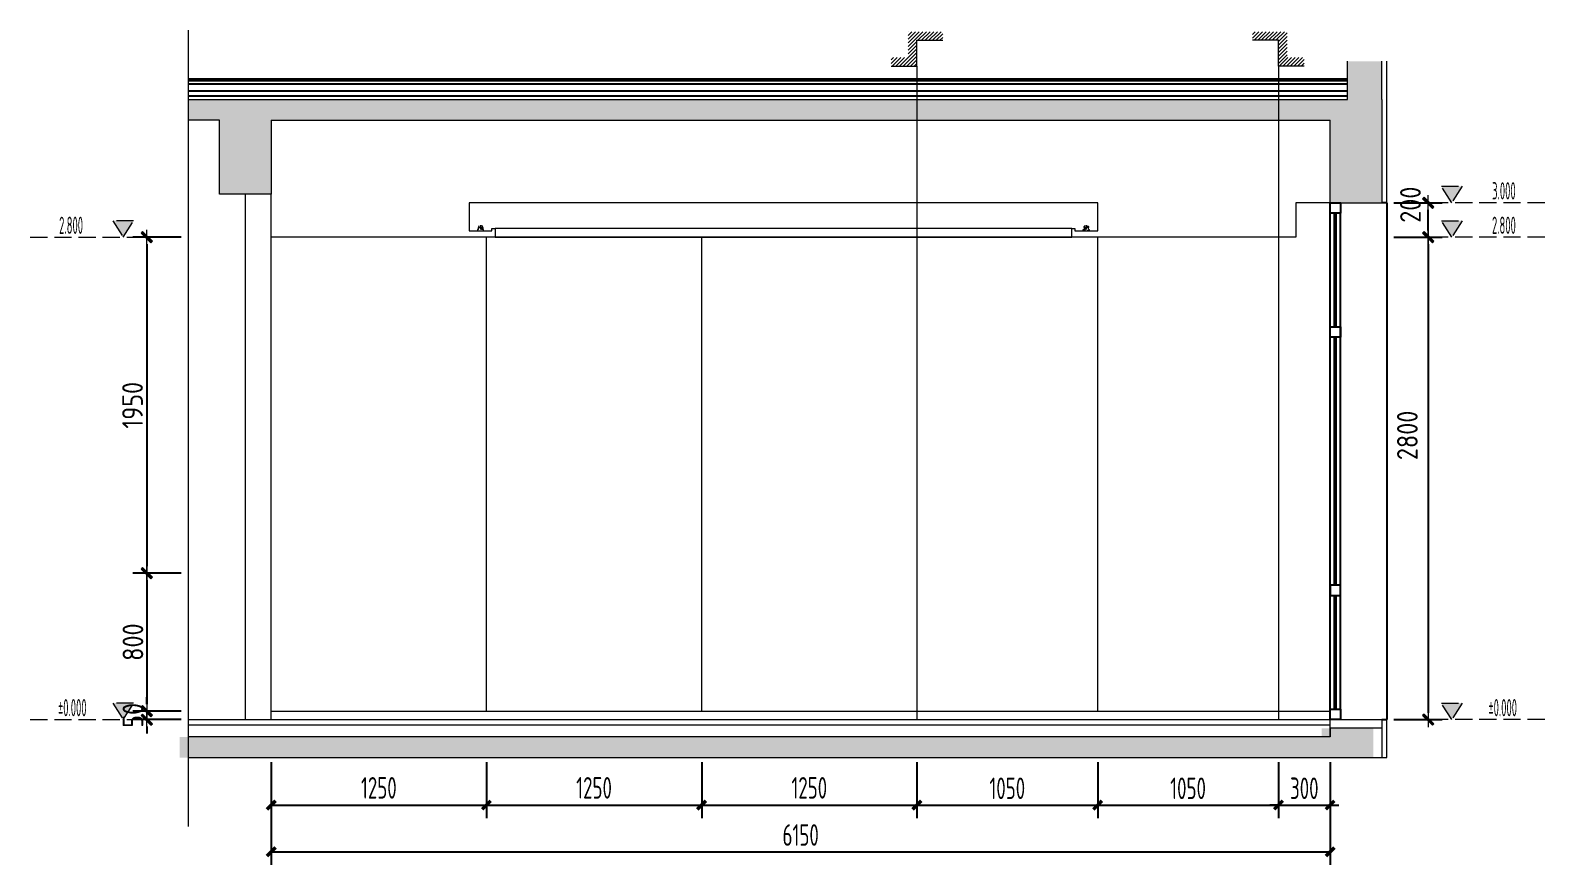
# Model space of a CAD drawing. Header units: millimetres. Extents: x 33621 to 401573, y -91663 to 133135.
# Drawn here: x 284184 to 292979, y -91405 to -86561 of the extents above; entities that cross this region are included whole.
import ezdxf
from ezdxf.enums import TextEntityAlignment as Align

# ---------------------------------------------------------------- set-up
doc = ezdxf.new("R2010")
doc.units = ezdxf.units.MM
doc.header["$LTSCALE"] = 10
for name, pattern in [('ACAD_ISO03W100', [30, 12, -18]), ('CENTER', [50.8, 31.75, -6.35, 6.35, -6.35]), ('DASH', [0.35, 0.25, -0.1]), ('DOTE', [2.42, 2, -0.2, 0.02, -0.2])]:
    doc.linetypes.add(name, pattern=pattern)
doc.layers.get('0').update_dxf_attribs({"color": 253})
doc.layers.get('Defpoints').update_dxf_attribs({"color": 250})
for name, color, linetype in [('3', 253, 'Continuous'), ('TXT【文字】', 253, 'Continuous'), ('栏杆', 253, 'Continuous')]:
    doc.layers.add(name, color=color, linetype=linetype)
for name, color, linetype, lineweight in [('DIM【标注】', 253, 'Continuous', 0), ('DS-4BS-FINISH【墙完成线】', 253, 'Continuous', 0), ('Elevation Block', 253, 'DASH', 0), ('FC-FLOOR【地材分格】', 253, 'Continuous', 0), ('LL2【立面横线】', 253, 'Continuous', 0), ('PUB_HATCH', 253, 'Continuous', 0), ('RC-Dim【天花尺寸】', 253, 'Continuous', 0), ('RC-FIN【天花轮廓线】', 253, 'Continuous', 0), ('RC-Modelling thick thread', 253, 'Continuous', 0), ('RC-STR【天花细线】', 253, 'Continuous', 0), ('RC-Text【天花文字】', 253, 'Continuous', 0), ('WALL', 253, 'Continuous', 0), ('WC【完成面】', 253, 'Continuous', 0)]:
    doc.layers.add(name, color=color, linetype=linetype, lineweight=lineweight)
doc.styles.add('CCD_DIM', font='ARCHS.SHX')
doc.styles.add('XG-04', font='ARCHS.SHX', dxfattribs={"width": 0.7})
doc.styles.add('尺寸标注', font='ARCHS.SHX', dxfattribs={"width": 0.75})
doc.styles.add('标高', font='ARCHS.SHX', dxfattribs={"width": 0.5})
doc.dimstyles.new('MM_1：40', dxfattribs={"dimscale": 40, "dimtxt": 3, "dimasz": 1, "dimexe": 2, "dimexo": 1, "dimgap": 0.5, "dimtad": 1, "dimdec": 0, "dimrnd": 5, "dimdsep": 46, "dimtxsty": 'CCD_DIM', "dimblk": 'WS-cj', "dimcen": 0, "dimclrd": 44, "dimclre": 44, "dimclrt": 2, "dimadec": 0, "dimazin": 2, "dimtfac": 1, "dimtdec": 4, "dimtix": 1, "dimtofl": 0, "dimtmove": 2, "dimatfit": 3, "dimldrblk": 'hl_arrow2', "dimfxl": 5, "dimfxlon": 1, "dimtolj": 1, "dimarcsym": 0})
doc.dimstyles.new('海龙V10卓艺1：50', dxfattribs={"dimscale": 50, "dimtxt": 2.5, "dimasz": 1, "dimexe": 1.5, "dimexo": 1, "dimgap": 0.7, "dimtad": 1, "dimdec": 0, "dimdsep": 46, "dimtxsty": '尺寸标注', "dimblk": 'ARCHTICK', "dimblk1": 'ARCHTICK', "dimblk2": 'ARCHTICK', "dimcen": 1, "dimclrd": 44, "dimclre": 44, "dimclrt": 2, "dimadec": 0, "dimazin": 0, "dimtfac": 1, "dimtdec": 0, "dimtix": 1, "dimtmove": 2, "dimatfit": 3, "dimldrblk": 'hl_arrow2', "dimfxl": 5, "dimfxlon": 1, "dimarcsym": 0})

# ---------------------------------------------------------------- blocks, each defined once
blk = doc.blocks.new('WS-cj')
blk.add_hatch(color=2).paths.add_polyline_path([(0.59, 0.82), (-0.82, -0.59), (-0.59, -0.82), (0.82, 0.59)])
at = {"color": 2, "linetype": 'ByBlock', "lineweight": 0}
for p, q in [((-1.1, 0), (0, 0)), ((0, 0), (1.1, 0))]:
    blk.add_line(p, q, dxfattribs=at)
at = {"color": 2}
blk.add_lwpolyline([(0.59, 0.82), (-0.82, -0.59), (-0.59, -0.82), (0.82, 0.59)], close=True, dxfattribs=at)
blk = doc.blocks.new('*D746')
at = {"layer": 'Defpoints', "color": 0, "transparency": 16777216}
for p in [(292063.1, -87762.7), (292063.1, -90562.7), (292303.1, -90562.7)]:
    blk.add_point(p, dxfattribs=at)
at = {"layer": 'RC-Modelling thick thread', "color": 44, "lineweight": -2, "transparency": 16777216}
for p, q in [((292103.1, -87762.7), (292383.1, -87762.7)), ((292303.1, -87802.7), (292303.1, -90522.7)), ((292103.1, -90562.7), (292383.1, -90562.7))]:
    blk.add_line(p, q, dxfattribs=at)
at = {"layer": 'RC-Modelling thick thread', "color": 44, "lineweight": -2, "transparency": 16777216, "xscale": 40, "yscale": 40, "zscale": 40}
for p, rotation in [((292303.1, -87762.7), 90), ((292303.1, -90562.7), 270)]:
    blk.add_blockref('WS-cj', p, dxfattribs=dict(at, rotation=rotation))
at = {"layer": 'RC-Modelling thick thread', "color": 2, "transparency": 16777216, "insert": (292181.8, -88912.7), "char_height": 120, "attachment_point": 5, "rotation": 90, "style": 'CCD_DIM'}
blk.add_mtext('\\A1;2800', dxfattribs=at)
blk = doc.blocks.new('hl_arrow2')
at = {"color": 2}
blk.add_line((-0.22, 0), (-1, 0), dxfattribs=at)
blk.add_lwpolyline([(-0.22, 0), (-0.86, -0.69), (-0.65, -0.86), (0, 0), (-0.65, 0.86), (-0.86, 0.69)], close=True, dxfattribs=at)
blk = doc.blocks.new('hl_Elevation-A1')
blk.add_hatch(color=250).paths.add_polyline_path([(1.5, 2.4), (-1.5, 2.4), (0, 0)])
at = {"color": 160}
blk.add_line((13.5, 0), (-1.5, 0), dxfattribs=at)
blk.add_lwpolyline([(0, 0), (-1.5, 2.4), (1.5, 2.4)], close=True, dxfattribs=at)
at = {"style": 'XG-04', "width": 0.5, "flags": 8}
blk.add_attdef('HEIGHT', text='', height=2.5, dxfattribs=at).set_placement((7.59, 1.74, 0), align=Align.MIDDLE_CENTER)
blk = doc.blocks.new('*D747')
at = {"layer": 'Defpoints', "color": 0, "transparency": 16777216}
for p in [(292063.1, -87562.7), (292303.1, -87562.7), (292063.1, -87762.7)]:
    blk.add_point(p, dxfattribs=at)
at = {"layer": 'RC-Modelling thick thread', "color": 44, "lineweight": -2, "transparency": 16777216}
for p, q in [((292103.1, -87562.7), (292383.1, -87562.7)), ((292303.1, -87722.7), (292303.1, -87602.7)), ((292103.1, -87762.7), (292383.1, -87762.7))]:
    blk.add_line(p, q, dxfattribs=at)
at = {"layer": 'RC-Modelling thick thread', "color": 44, "lineweight": -2, "transparency": 16777216, "xscale": 40, "yscale": 40, "zscale": 40}
for p, rotation in [((292303.1, -87562.7), 90), ((292303.1, -87762.7), 270)]:
    blk.add_blockref('WS-cj', p, dxfattribs=dict(at, rotation=rotation))
at = {"layer": 'RC-Modelling thick thread', "color": 2, "transparency": 16777216, "insert": (292199.5, -87573.6), "char_height": 120, "attachment_point": 5, "rotation": 90, "style": 'CCD_DIM'}
blk.add_mtext('\\A1;200', dxfattribs=at)
blk = doc.blocks.new('*D748')
at = {"layer": 'Defpoints', "color": 0, "transparency": 16777216}
for p in [(285100, -87762.7), (284860, -89712.7), (285100, -89712.7)]:
    blk.add_point(p, dxfattribs=at)
at = {"layer": 'RC-Modelling thick thread', "color": 44, "lineweight": -2, "transparency": 16777216}
for p, q in [((285060, -87762.7), (284780, -87762.7)), ((284860, -87802.7), (284860, -89672.7)), ((285060, -89712.7), (284780, -89712.7))]:
    blk.add_line(p, q, dxfattribs=at)
at = {"layer": 'RC-Modelling thick thread', "color": 44, "lineweight": -2, "transparency": 16777216, "xscale": 40, "yscale": 40, "zscale": 40}
for p, rotation in [((284860, -87762.7), 90), ((284860, -89712.7), 270)]:
    blk.add_blockref('WS-cj', p, dxfattribs=dict(at, rotation=rotation))
at = {"layer": 'RC-Modelling thick thread', "color": 2, "transparency": 16777216, "insert": (284777.5, -88737.7), "char_height": 120, "attachment_point": 5, "rotation": 90, "style": 'CCD_DIM'}
blk.add_mtext('\\A1;1950', dxfattribs=at)
blk = doc.blocks.new('_ArchTick')
at = {"color": 2, "linetype": 'ByBlock', "const_width": 0.4}
blk.add_lwpolyline([(-0.5, -0.5), (0.5, 0.5)], dxfattribs=at)
blk = doc.blocks.new('*D749')
at = {"layer": 'Defpoints', "color": 0, "transparency": 16777216}
for p in [(285583.1, -91029.5), (291733.1, -91029.5), (291733.1, -91329.5)]:
    blk.add_point(p, dxfattribs=at)
at = {"layer": 'RC-Dim【天花尺寸】', "color": 44, "lineweight": -2, "transparency": 16777216}
for p, q in [((285583.1, -91079.5), (285583.1, -91404.5)), ((291733.1, -91079.5), (291733.1, -91404.5)), ((285583.1, -91329.5), (291733.1, -91329.5))]:
    blk.add_line(p, q, dxfattribs=at)
at = {"layer": 'RC-Dim【天花尺寸】', "color": 44, "lineweight": -2, "transparency": 16777216, "xscale": 50, "yscale": 50, "zscale": 50, "rotation": 180}
blk.add_blockref('_ArchTick', (285583.1, -91329.5), dxfattribs=at)
at = {"layer": 'RC-Dim【天花尺寸】', "color": 44, "lineweight": -2, "transparency": 16777216, "xscale": 50, "yscale": 50, "zscale": 50}
blk.add_blockref('_ArchTick', (291733.1, -91329.5), dxfattribs=at)
at = {"layer": 'RC-Dim【天花尺寸】', "color": 2, "transparency": 16777216, "insert": (288658.1, -91232), "char_height": 125, "attachment_point": 5, "style": '尺寸标注'}
blk.add_mtext('6150', dxfattribs=at)
blk = doc.blocks.new('海龍_暗藏灯管')
at = {"color": 250, "linetype": 'DOTE', "ltscale": 0.12}
for p, q in [((-13.2, 19.4), (13.2, 19.4)), ((0, 32.6), (0, 6.2))]:
    blk.add_line(p, q, dxfattribs=at)
at = {"color": 0, "linetype": 'ACAD_ISO03W100', "ltscale": 0.1}
blk.add_lwpolyline([(-17.4, 6.9), (-17.4, 0), (17.4, 0), (17.4, 6.9)], close=True, dxfattribs=at)
blk.add_lwpolyline([(-12.5, 6.9), (-12.5, 19.4, -1), (12.5, 19.4), (12.5, 6.9)], format="xyb", dxfattribs=at)
blk.add_circle((0, 19.4), 10.5, dxfattribs=at)
blk = doc.blocks.new('*D750')
at = {"layer": 'Defpoints', "color": 0, "transparency": 16777216}
for p in [(285583.1, -90758.5), (286833.1, -90758.5), (286833.1, -91058.5)]:
    blk.add_point(p, dxfattribs=at)
at = {"layer": 'RC-Dim【天花尺寸】', "color": 44, "lineweight": -2, "transparency": 16777216}
for p, q in [((285583.1, -90808.5), (285583.1, -91133.5)), ((286833.1, -90808.5), (286833.1, -91133.5)), ((285583.1, -91058.5), (286833.1, -91058.5))]:
    blk.add_line(p, q, dxfattribs=at)
at = {"layer": 'RC-Dim【天花尺寸】', "color": 44, "lineweight": -2, "transparency": 16777216, "xscale": 50, "yscale": 50, "zscale": 50, "rotation": 180}
blk.add_blockref('_ArchTick', (285583.1, -91058.5), dxfattribs=at)
at = {"layer": 'RC-Dim【天花尺寸】', "color": 44, "lineweight": -2, "transparency": 16777216, "xscale": 50, "yscale": 50, "zscale": 50}
blk.add_blockref('_ArchTick', (286833.1, -91058.5), dxfattribs=at)
at = {"layer": 'RC-Dim【天花尺寸】', "color": 2, "transparency": 16777216, "insert": (286208.1, -90958.4), "char_height": 125, "attachment_point": 5, "style": '尺寸标注'}
blk.add_mtext('1250', dxfattribs=at)
blk = doc.blocks.new('*D751')
at = {"layer": 'Defpoints', "color": 0, "transparency": 16777216}
for p in [(284860, -90562.7), (285100, -90512.7), (285100, -90562.7)]:
    blk.add_point(p, dxfattribs=at)
at = {"layer": 'RC-Modelling thick thread', "color": 44, "lineweight": -2, "transparency": 16777216}
for p, q in [((284860, -90472.7), (284860, -90432.7)), ((285060, -90512.7), (284780, -90512.7)), ((285060, -90562.7), (284780, -90562.7)), ((284860, -90602.7), (284860, -90642.7))]:
    blk.add_line(p, q, dxfattribs=at)
at = {"layer": 'RC-Modelling thick thread', "color": 44, "lineweight": -2, "transparency": 16777216, "xscale": 40, "yscale": 40, "zscale": 40}
for p, rotation in [((284860, -90512.7), 270), ((284860, -90562.7), 90)]:
    blk.add_blockref('WS-cj', p, dxfattribs=dict(at, rotation=rotation))
at = {"layer": 'RC-Modelling thick thread', "color": 2, "transparency": 16777216, "insert": (284780, -90537.7), "char_height": 120, "attachment_point": 5, "rotation": 90, "style": 'CCD_DIM'}
blk.add_mtext('\\A1;50', dxfattribs=at)
blk = doc.blocks.new('*D752')
at = {"layer": 'Defpoints', "color": 0, "transparency": 16777216}
for p in [(285100, -89712.7), (284860, -90512.7), (285100, -90512.7)]:
    blk.add_point(p, dxfattribs=at)
at = {"layer": 'RC-Modelling thick thread', "color": 44, "lineweight": -2, "transparency": 16777216}
for p, q in [((285060, -89712.7), (284780, -89712.7)), ((284860, -89752.7), (284860, -90472.7)), ((285060, -90512.7), (284780, -90512.7))]:
    blk.add_line(p, q, dxfattribs=at)
at = {"layer": 'RC-Modelling thick thread', "color": 44, "lineweight": -2, "transparency": 16777216, "xscale": 40, "yscale": 40, "zscale": 40}
for p, rotation in [((284860, -89712.7), 90), ((284860, -90512.7), 270)]:
    blk.add_blockref('WS-cj', p, dxfattribs=dict(at, rotation=rotation))
at = {"layer": 'RC-Modelling thick thread', "color": 2, "transparency": 16777216, "insert": (284780, -90112.7), "char_height": 120, "attachment_point": 5, "rotation": 90, "style": 'CCD_DIM'}
blk.add_mtext('\\A1;800', dxfattribs=at)
blk = doc.blocks.new('*U744')
h = blk.add_hatch()
h.set_pattern_fill('ANSI31', color=251, scale=2.4, style=0)
h.set_pattern_definition([(45, (1787.70663, 231.982), (-0.212132034, 0.212132034), [])])
h.paths.add_polyline_path([(3, 7), (3, 6), (0, 6), (0, 9), (-3, 9), (-3, 10), (1, 10), (1, 7)])
at = {"color": 8, "linetype": 'CENTER', "ltscale": 6}
blk.add_line((0, 6), (0, -13.86), dxfattribs=at)
at = {"color": 8}
blk.add_lwpolyline([(3, 6), (0, 6), (0, 9), (-3, 9)], dxfattribs=at)
blk = doc.blocks.new('*U753')
h = blk.add_hatch()
h.set_pattern_fill('ANSI31', color=251, scale=2.4, style=0)
h.set_pattern_definition([(45, (1787.70625, 231.982), (-0.212132034, 0.212132034), [])])
h.paths.add_polyline_path([(-3, 7), (-3, 6), (0, 6), (0, 9), (3, 9), (3, 10), (-1, 10), (-1, 7)])
at = {"color": 8, "linetype": 'CENTER', "ltscale": 6}
blk.add_line((0, 6), (0, -13.86), dxfattribs=at)
at = {"color": 8}
blk.add_lwpolyline([(-3, 6), (0, 6), (0, 9), (3, 9)], dxfattribs=at)
blk = doc.blocks.new('*D772')
at = {"layer": 'Defpoints', "color": 0, "transparency": 16777216}
for p in [(286833.1, -90758.5), (288083.1, -90758.5), (288083.1, -91058.5)]:
    blk.add_point(p, dxfattribs=at)
at = {"layer": 'RC-Dim【天花尺寸】', "color": 44, "lineweight": -2, "transparency": 16777216}
for p, q in [((286833.1, -90808.5), (286833.1, -91133.5)), ((288083.1, -90808.5), (288083.1, -91133.5)), ((286833.1, -91058.5), (288083.1, -91058.5))]:
    blk.add_line(p, q, dxfattribs=at)
at = {"layer": 'RC-Dim【天花尺寸】', "color": 44, "lineweight": -2, "transparency": 16777216, "xscale": 50, "yscale": 50, "zscale": 50, "rotation": 180}
blk.add_blockref('_ArchTick', (286833.1, -91058.5), dxfattribs=at)
at = {"layer": 'RC-Dim【天花尺寸】', "color": 44, "lineweight": -2, "transparency": 16777216, "xscale": 50, "yscale": 50, "zscale": 50}
blk.add_blockref('_ArchTick', (288083.1, -91058.5), dxfattribs=at)
at = {"layer": 'RC-Dim【天花尺寸】', "color": 2, "transparency": 16777216, "insert": (287458.1, -90958.4), "char_height": 125, "attachment_point": 5, "style": '尺寸标注'}
blk.add_mtext('1250', dxfattribs=at)
blk = doc.blocks.new('*D773')
at = {"layer": 'Defpoints', "color": 0, "transparency": 16777216}
for p in [(288083.1, -90758.5), (289333.1, -90758.5), (289333.1, -91058.5)]:
    blk.add_point(p, dxfattribs=at)
at = {"layer": 'RC-Dim【天花尺寸】', "color": 44, "lineweight": -2, "transparency": 16777216}
for p, q in [((288083.1, -90808.5), (288083.1, -91133.5)), ((289333.1, -90808.5), (289333.1, -91133.5)), ((288083.1, -91058.5), (289333.1, -91058.5))]:
    blk.add_line(p, q, dxfattribs=at)
at = {"layer": 'RC-Dim【天花尺寸】', "color": 44, "lineweight": -2, "transparency": 16777216, "xscale": 50, "yscale": 50, "zscale": 50, "rotation": 180}
blk.add_blockref('_ArchTick', (288083.1, -91058.5), dxfattribs=at)
at = {"layer": 'RC-Dim【天花尺寸】', "color": 44, "lineweight": -2, "transparency": 16777216, "xscale": 50, "yscale": 50, "zscale": 50}
blk.add_blockref('_ArchTick', (289333.1, -91058.5), dxfattribs=at)
at = {"layer": 'RC-Dim【天花尺寸】', "color": 2, "transparency": 16777216, "insert": (288708.1, -90958.4), "char_height": 125, "attachment_point": 5, "style": '尺寸标注'}
blk.add_mtext('1250', dxfattribs=at)
blk = doc.blocks.new('*D774')
at = {"layer": 'Defpoints', "color": 0, "transparency": 16777216}
for p in [(289333.1, -90758.5), (290383.1, -90758.5), (290383.1, -91058.5)]:
    blk.add_point(p, dxfattribs=at)
at = {"layer": 'RC-Dim【天花尺寸】', "color": 44, "lineweight": -2, "transparency": 16777216}
for p, q in [((289333.1, -90808.5), (289333.1, -91133.5)), ((290383.1, -90808.5), (290383.1, -91133.5)), ((289333.1, -91058.5), (290383.1, -91058.5))]:
    blk.add_line(p, q, dxfattribs=at)
at = {"layer": 'RC-Dim【天花尺寸】', "color": 44, "lineweight": -2, "transparency": 16777216, "xscale": 50, "yscale": 50, "zscale": 50, "rotation": 180}
blk.add_blockref('_ArchTick', (289333.1, -91058.5), dxfattribs=at)
at = {"layer": 'RC-Dim【天花尺寸】', "color": 44, "lineweight": -2, "transparency": 16777216, "xscale": 50, "yscale": 50, "zscale": 50}
blk.add_blockref('_ArchTick', (290383.1, -91058.5), dxfattribs=at)
at = {"layer": 'RC-Dim【天花尺寸】', "color": 2, "transparency": 16777216, "insert": (289858.1, -90961), "char_height": 125, "attachment_point": 5, "style": '尺寸标注'}
blk.add_mtext('1050', dxfattribs=at)
blk = doc.blocks.new('*D775')
at = {"layer": 'Defpoints', "color": 0, "transparency": 16777216}
for p in [(290383.1, -90758.5), (291433.1, -90758.5), (291433.1, -91058.5)]:
    blk.add_point(p, dxfattribs=at)
at = {"layer": 'RC-Dim【天花尺寸】', "color": 44, "lineweight": -2, "transparency": 16777216}
for p, q in [((290383.1, -90808.5), (290383.1, -91133.5)), ((291433.1, -90808.5), (291433.1, -91133.5)), ((290383.1, -91058.5), (291433.1, -91058.5))]:
    blk.add_line(p, q, dxfattribs=at)
at = {"layer": 'RC-Dim【天花尺寸】', "color": 44, "lineweight": -2, "transparency": 16777216, "xscale": 50, "yscale": 50, "zscale": 50, "rotation": 180}
blk.add_blockref('_ArchTick', (290383.1, -91058.5), dxfattribs=at)
at = {"layer": 'RC-Dim【天花尺寸】', "color": 44, "lineweight": -2, "transparency": 16777216, "xscale": 50, "yscale": 50, "zscale": 50}
blk.add_blockref('_ArchTick', (291433.1, -91058.5), dxfattribs=at)
at = {"layer": 'RC-Dim【天花尺寸】', "color": 2, "transparency": 16777216, "insert": (290908.1, -90961), "char_height": 125, "attachment_point": 5, "style": '尺寸标注'}
blk.add_mtext('1050', dxfattribs=at)
blk = doc.blocks.new('*D776')
at = {"layer": 'Defpoints', "color": 0, "transparency": 16777216}
for p in [(291433.1, -90758.5), (291733.1, -90758.5), (291733.1, -91058.5)]:
    blk.add_point(p, dxfattribs=at)
at = {"layer": 'RC-Dim【天花尺寸】', "color": 44, "lineweight": -2, "transparency": 16777216}
for p, q in [((291433.1, -90808.5), (291433.1, -91133.5)), ((291733.1, -90808.5), (291733.1, -91133.5)), ((291433.1, -91058.5), (291383.1, -91058.5)), ((291433.1, -91058.5), (291733.1, -91058.5)), ((291733.1, -91058.5), (291783.1, -91058.5))]:
    blk.add_line(p, q, dxfattribs=at)
at = {"layer": 'RC-Dim【天花尺寸】', "color": 44, "lineweight": -2, "transparency": 16777216, "xscale": 50, "yscale": 50, "zscale": 50}
blk.add_blockref('_ArchTick', (291433.1, -91058.5), dxfattribs=at)
at = {"layer": 'RC-Dim【天花尺寸】', "color": 44, "lineweight": -2, "transparency": 16777216, "xscale": 50, "yscale": 50, "zscale": 50, "rotation": 180}
blk.add_blockref('_ArchTick', (291733.1, -91058.5), dxfattribs=at)
at = {"layer": 'RC-Dim【天花尺寸】', "color": 2, "transparency": 16777216, "insert": (291583.1, -90961), "char_height": 125, "attachment_point": 5, "style": '尺寸标注'}
blk.add_mtext('300', dxfattribs=at)

msp = doc.modelspace()

# ---------------------------------------------------------------- hatches: boundary and pattern name
at = {"layer": 'PUB_HATCH'}
for points in [[(291833.1, -86741.2), (292033.1, -86741.2), (292033.1, -86962.7), (291833.1, -86962.7)], [(285100, -87082.7), (285100, -86962.7), (292033.1, -86962.7), (292033.1, -87562.7), (291733.1, -87562.7), (291733.1, -87082.7), (285583.1, -87082.7), (285583.1, -87512.7), (285283.1, -87512.7), (285283.1, -87082.7)], [(285051, -90782.7), (285051, -90662.7), (291684.1, -90662.7), (291684.1, -90612.7), (291984.1, -90612.7), (291984.1, -90782.7), (291684.1, -90782.7), (285534.1, -90782.7), (285234.1, -90782.7)]]:
    msp.add_hatch(color=256, dxfattribs=at).paths.add_polyline_path(points)

# ---------------------------------------------------------------- linework, layer by layer
for p, q in [((292063.1, -87562.7), (292033.1, -87562.7)), ((292033.1, -90562.7), (292063.1, -90562.7))]:
    msp.add_line(p, q)
for points in [[(291793.1, -87622.7), (291733.1, -87622.7), (291733.1, -87562.7), (291793.1, -87562.7)], [(291793.1, -88342.7), (291733.1, -88342.7), (291733.1, -88282.7), (291793.1, -88282.7)], [(291793.1, -89782.7), (291733.1, -89782.7), (291733.1, -89842.7), (291793.1, -89842.7)], [(291793.1, -90562.7), (291733.1, -90562.7), (291733.1, -90502.7), (291793.1, -90502.7)]]:
    msp.add_lwpolyline(points, close=True)
at = {"layer": '3'}
for p, q in [((292063.1, -87562.7), (292063.1, -90562.7)), ((291733.1, -90502.7), (291733.1, -87622.7)), ((291758.1, -88282.7), (291758.1, -87622.7)), ((291768.1, -88282.7), (291768.1, -87622.7)), ((291793.1, -90502.7), (291793.1, -87622.7)), ((291758.1, -89782.7), (291758.1, -88342.7)), ((291768.1, -89782.7), (291768.1, -88342.7)), ((291758.1, -90502.7), (291758.1, -89842.7)), ((291768.1, -90502.7), (291768.1, -89842.7))]:
    msp.add_line(p, q, dxfattribs=at)
at = {"layer": 'DS-4BS-FINISH【墙完成线】'}
for points in [[(289333.1, -87762.7), (289333.1, -90562.7)], [(291433.1, -87762.7), (291433.1, -90562.7)]]:
    msp.add_lwpolyline(points, dxfattribs=at)
at = {"layer": 'FC-FLOOR【地材分格】'}
for p, q in [((285100, -86561.4), (285100, -91182.2)), ((286833.1, -90512.7), (286833.1, -87762.7)), ((288083.1, -90512.7), (288083.1, -87762.7)), ((290383.1, -90512.7), (290383.1, -87762.7))]:
    msp.add_line(p, q, dxfattribs=at)
at = {"layer": 'LL2【立面横线】'}
msp.add_line((285583.1, -90512.7), (291733.1, -90512.7), dxfattribs=at)
at = {"layer": 'RC-FIN【天花轮廓线】'}
for points in [[(291733.1, -87562.7), (291533.1, -87562.7), (291533.1, -87762.7), (285583.1, -87762.7)], [(290233.1, -87762.7), (290233.1, -87712.7), (290251.1, -87712.7), (290251.1, -87724.7), (290383.1, -87724.7), (290383.1, -87562.7), (286733.1, -87562.7), (286733.1, -87724.7), (286865.1, -87724.7), (286865.1, -87712.7), (286883.1, -87712.7), (286883.1, -87762.7)]]:
    msp.add_lwpolyline(points, dxfattribs=at)
at = {"layer": 'RC-STR【天花细线】'}
for points in [[(290233.1, -87712.7), (286883.1, -87712.7)], [(286883.1, -87762.7), (290233.1, -87762.7)]]:
    msp.add_lwpolyline(points, dxfattribs=at)
at = {"layer": 'WALL'}
for p, q in [((291833.1, -86962.7), (291833.1, -86741.2)), ((292033.1, -86962.7), (292033.1, -86741.2)), ((292063.1, -87562.7), (292063.1, -86741.2)), ((285100, -86962.7), (291833.1, -86962.7)), ((285583.1, -87082.7), (286283.1, -87082.7)), ((286583.1, -87082.7), (291733.1, -87082.7)), ((285433.1, -90562.7), (285433.1, -87512.7)), ((285583.1, -90562.7), (285583.1, -87512.7)), ((291733.1, -87562.7), (292033.1, -87562.7)), ((292063.1, -90782.7), (292063.1, -90562.7)), ((285100, -90782.7), (292063.1, -90782.7))]:
    msp.add_line(p, q, dxfattribs=at)
for points in [[(292033.1, -86962.7), (292033.1, -86962.7), (292033.1, -86962.7), (292033.1, -87562.7)], [(285583.1, -87082.7), (285583.1, -87512.7), (285283.1, -87512.7), (285283.1, -87082.7), (285100, -87082.7)], [(286283.1, -87082.7), (286283.1, -87082.7), (286583.1, -87082.7), (286583.1, -87082.7)], [(291733.1, -87562.7), (291733.1, -87562.7), (291733.1, -87082.7)], [(291733.1, -90662.7), (291733.1, -90562.7), (292033.1, -90562.7), (292033.1, -90662.7)], [(292033.1, -90612.7), (291733.1, -90612.7), (291733.1, -90662.7), (285100, -90662.7)], [(292033.1, -90662.7), (292033.1, -90662.7), (292033.1, -90662.7), (292033.1, -90782.7)]]:
    msp.add_lwpolyline(points, dxfattribs=at)
at = {"layer": 'WC【完成面】'}
msp.add_line((285100, -90562.7), (291733.1, -90562.7), dxfattribs=at)
at = {"layer": 'WC【完成面】', "color": 8}
msp.add_line((285100, -90592.7), (291733.1, -90592.7), dxfattribs=at)
at = {"layer": '栏杆'}
for p, q in [((285100, -86842.7), (291833.1, -86842.7)), ((285100, -86852.7), (291833.1, -86852.7)), ((285100, -86872.7), (291833.1, -86872.7)), ((285100, -86912.7), (291833.1, -86912.7)), ((285100, -86942.7), (291833.1, -86942.7))]:
    msp.add_line(p, q, dxfattribs=at)

# ---------------------------------------------------------------- block references
at = {"layer": 'DIM【标注】'}
msp.add_blockref('海龍_暗藏灯管', (286799.1, -87724.7), dxfattribs=at)
at = {"layer": 'DIM【标注】', "xscale": -1}
msp.add_blockref('海龍_暗藏灯管', (290317.1, -87724.7), dxfattribs=at)
at = {"layer": 'Elevation Block'}
ref = msp.add_blockref('hl_Elevation-A1', (292439.4, -87562.7), dxfattribs=dict(at, xscale=40, yscale=40, zscale=40))
ref.add_attrib('HEIGHT', '3.000', dxfattribs={"layer": 'TXT【文字】', "color": 50, "height": 100, "style": '标高', "width": 0.525}).set_placement((292742.4, -87493.1, 0.1), align=Align.MIDDLE_CENTER)
ref = msp.add_blockref('hl_Elevation-A1', (284723.7, -87762.7), dxfattribs=dict(at, xscale=-40, yscale=40, zscale=40))
ref.add_attrib('HEIGHT', '2.800', dxfattribs={"layer": 'TXT【文字】', "color": 50, "height": 100, "style": '标高', "width": 0.525}).set_placement((284420.7, -87693.1, 0.1), align=Align.MIDDLE_CENTER)
ref = msp.add_blockref('hl_Elevation-A1', (292439.4, -87762.7), dxfattribs=dict(at, xscale=40, yscale=40, zscale=40))
ref.add_attrib('HEIGHT', '2.800', dxfattribs={"layer": 'TXT【文字】', "color": 50, "height": 100, "style": '标高', "width": 0.525}).set_placement((292742.4, -87693.1, 0.1), align=Align.MIDDLE_CENTER)
ref = msp.add_blockref('hl_Elevation-A1', (284723.7, -90562.7), dxfattribs=dict(at, xscale=-40, yscale=40, zscale=40))
ref.add_attrib('HEIGHT', '±0.000', dxfattribs={"layer": 'TXT【文字】', "color": 50, "height": 100, "style": '标高', "width": 0.525}).set_placement((284427.7, -90493.1, 0.1), align=Align.MIDDLE_CENTER)
ref = msp.add_blockref('hl_Elevation-A1', (292439.4, -90562.7), dxfattribs=dict(at, xscale=40, yscale=40, zscale=40))
ref.add_attrib('HEIGHT', '±0.000', dxfattribs={"layer": 'TXT【文字】', "color": 50, "height": 100, "style": '标高', "width": 0.525}).set_placement((292735.4, -90493.1, 0.1), align=Align.MIDDLE_CENTER)
at = {"layer": 'RC-Text【天花文字】', "xscale": 50, "yscale": 50, "zscale": 50}
for name, p in [('*U753', (289333.1, -87069.6)), ('*U744', (291433, -87069.6))]:
    msp.add_blockref(name, p, dxfattribs=at)

# ---------------------------------------------------------------- dimensions: what is measured, and where the dimension line sits
at = {"layer": 'RC-Dim【天花尺寸】'}
for p1, p2, picture, middle in [((285583.1, -90758.5), (286833.1, -90758.5), '*D750', (286208.1, -90958.4)), ((286833.1, -90758.5), (288083.1, -90758.5), '*D772', (287458.1, -90958.4)), ((288083.1, -90758.5), (289333.1, -90758.5), '*D773', (288708.1, -90958.4)), ((289333.1, -90758.5), (290383.1, -90758.5), '*D774', (289858.1, -90961)), ((290383.1, -90758.5), (291433.1, -90758.5), '*D775', (290908.1, -90961)), ((291433.1, -90758.5), (291733.1, -90758.5), '*D776', (291583.1, -90961)), ((285583.1, -91029.5), (291733.1, -91029.5), '*D749', (288658.1, -91232))]:
    dim = msp.add_aligned_dim(p1=p1, p2=p2, distance=-300, dimstyle='海龙V10卓艺1：50', dxfattribs=at)
    dim.commit()
    dim.dimension.update_dxf_attribs({"geometry": picture, "text_midpoint": middle})
at = {"layer": 'RC-Modelling thick thread'}
for base, p2, angle, picture, middle in [((292303.1, -87562.7), (292063.1, -87562.7), 90, '*D747', (292199.5, -87573.6)), ((292303.1, -90562.7), (292063.1, -90562.7), 270, '*D746', (292181.8, -88912.7))]:
    dim = msp.add_linear_dim(base=base, p1=(292063.1, -87762.7), p2=p2, angle=angle, dimstyle='MM_1：40', dxfattribs=at)
    dim.commit()
    dim.dimension.update_dxf_attribs({"geometry": picture, "text_midpoint": middle, "dimtype": 161})
for p1, p2, picture, middle in [((285100, -87762.7), (285100, -89712.7), '*D748', (284777.5, -88737.7)), ((285100, -89712.7), (285100, -90512.7), '*D752', (284780, -90112.7)), ((285100, -90512.7), (285100, -90562.7), '*D751', (284780, -90537.7))]:
    dim = msp.add_aligned_dim(p1=p1, p2=p2, distance=-240, dimstyle='MM_1：40', dxfattribs=at)
    dim.commit()
    dim.dimension.update_dxf_attribs({"geometry": picture, "text_midpoint": middle})

doc.saveas('drawing.dxf')
